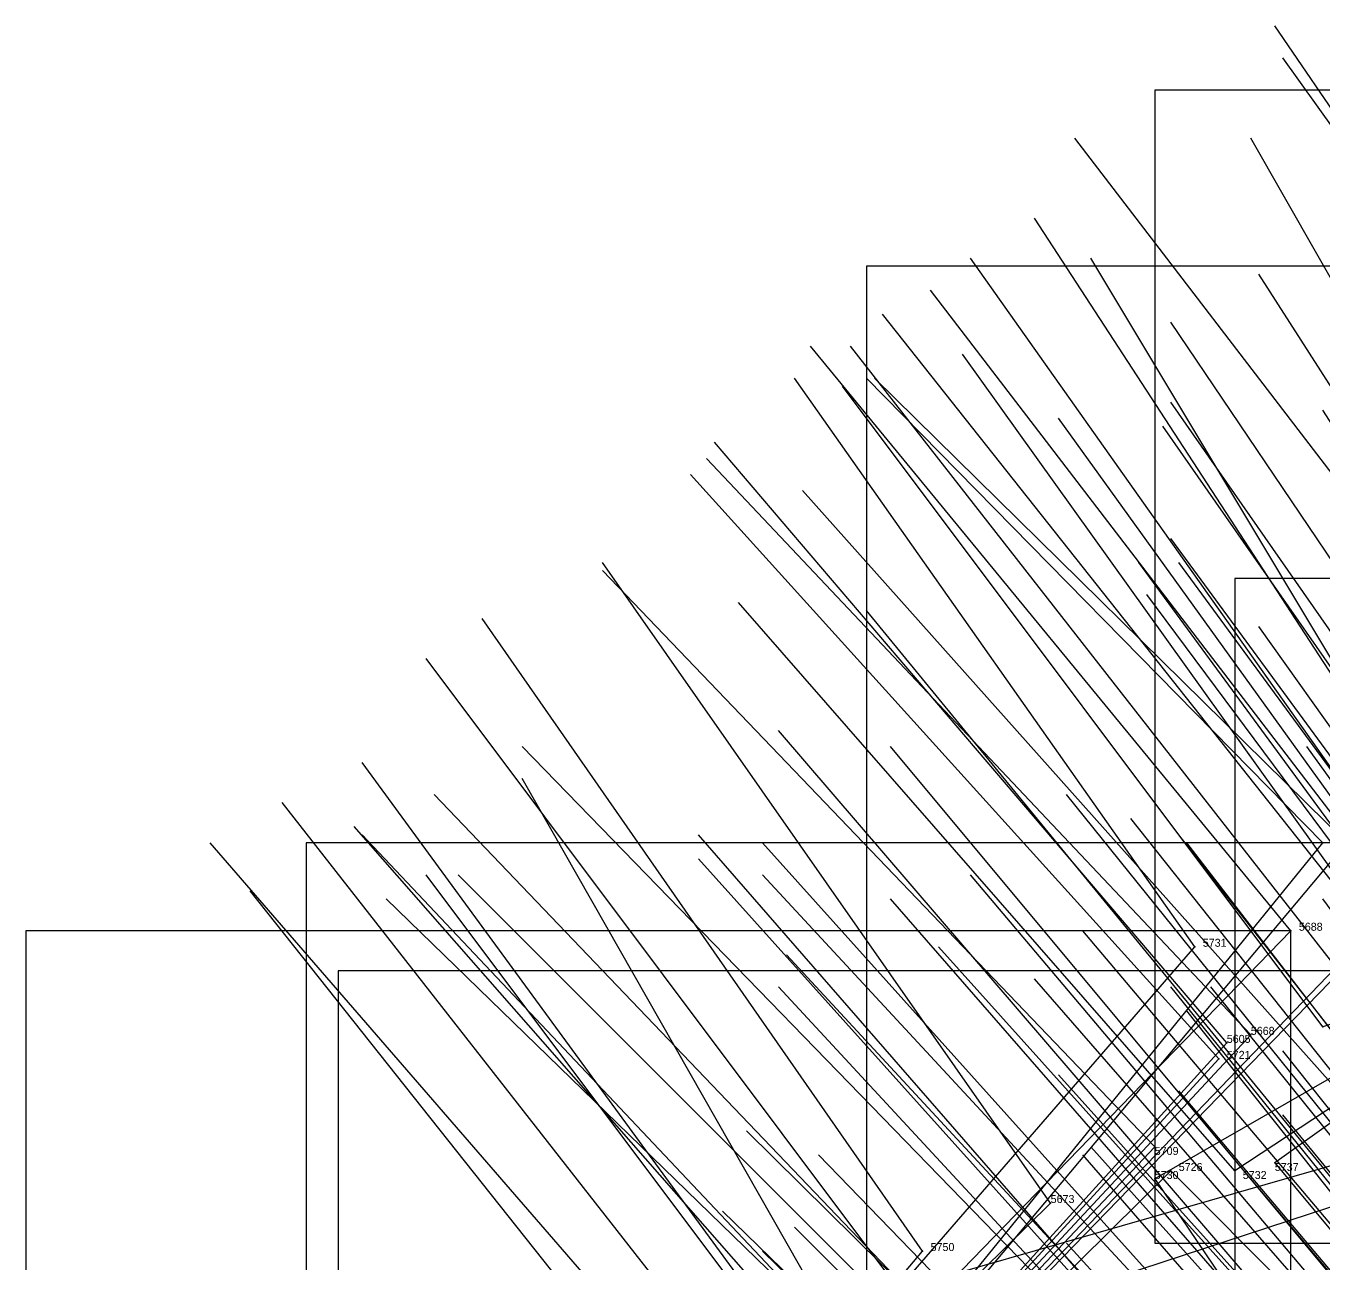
# Model space of a CAD drawing. Extents: x -0.5 to 0.59, y -0.5 to 0.59.
# Drawn here: x -0.457 to -0.295, y 0.3515 to 0.506 of the extents above; entities that cross this region are included whole.
import ezdxf

# ---------------------------------------------------------------- set-up
doc = ezdxf.new("R2010")
doc.units = 0
for name, color, linetype in [('Clients', 3, 'CONTINUOUS'), ('Facilities_lines', 3, 'CONTINUOUS'), ('Min_max_boxes', 1, 'CONTINUOUS'), ('Normals', 1, 'CONTINUOUS'), ('Source_points', 5, 'CONTINUOUS'), ('Text', 3, 'CONTINUOUS')]:
    doc.layers.add(name, color=color, linetype=linetype)

msp = doc.modelspace()

# ---------------------------------------------------------------- linework, layer by layer
at = {"layer": 'Clients', "color": 5}
for p in [(-0.295, 0.404, -1.25), (-0.299, 0.393, -1.234), (-0.311, 0.391, -1.249), (-0.295, 0.381, -1.205), (-0.304, 0.38, -1.218), (-0.307, 0.379, -1.22), (-0.308, 0.377, -1.217), (-0.316, 0.366, -1.209), (-0.314, 0.363, -1.2), (-0.306, 0.363, -1.186), (-0.301, 0.364, -1.181), (-0.316, 0.362, -1.25), (-0.329, 0.359, -1.218), (-0.345, 0.353, -1.234)]:
    msp.add_point(p, dxfattribs=at)
at = {"layer": 'Facilities_lines', "color": 3}
for p, q in [((-0.163, 0.45, -1.25), (-0.316, 0.362, -1.25)), ((-0.386, 0.292, -1.21), (-0.292, 0.404, -1.247)), ((-0.386, 0.292, -1.21), (-0.295, 0.404, -1.25)), ((-0.164, 0.401, -1.25), (-0.352, 0.347, -1.25)), ((-0.164, 0.401, -1.25), (-0.323, 0.349, -1.25)), ((-0.386, 0.292, -1.21), (-0.285, 0.396, -1.219)), ((-0.396, 0.293, -1.232), (-0.299, 0.393, -1.234)), ((-0.386, 0.292, -1.21), (-0.289, 0.393, -1.22)), ((-0.396, 0.293, -1.232), (-0.311, 0.391, -1.249)), ((-0.262, 0.392, -1.179), (-0.306, 0.363, -1.186)), ((-0.262, 0.392, -1.179), (-0.301, 0.364, -1.181)), ((-0.262, 0.392, -1.179), (-0.295, 0.381, -1.205)), ((-0.386, 0.292, -1.21), (-0.304, 0.38, -1.218)), ((-0.386, 0.292, -1.21), (-0.307, 0.379, -1.22)), ((-0.386, 0.292, -1.21), (-0.308, 0.377, -1.217)), ((-0.386, 0.292, -1.21), (-0.316, 0.366, -1.209)), ((-0.386, 0.292, -1.21), (-0.314, 0.363, -1.2)), ((-0.396, 0.293, -1.232), (-0.329, 0.359, -1.218)), ((-0.396, 0.293, -1.232), (-0.345, 0.353, -1.234))]:
    msp.add_line(p, q, dxfattribs=at)
at = {"layer": 'Min_max_boxes', "color": 1}
for p, q in [((0.017, 0.498, -1.25), (-0.316, 0.498, -1.25)), ((-0.316, 0.498, -1.25), (-0.316, 0.354, -1.25)), ((0.017, 0.498, -1.225), (-0.316, 0.498, -1.225)), ((-0.316, 0.498, -1.225), (-0.316, 0.354, -1.225)), ((-0.316, 0.498, -1.25), (-0.316, 0.498, -1.225)), ((-0.026, 0.476, -1.25), (-0.352, 0.476, -1.25)), ((-0.352, 0.476, -1.25), (-0.352, 0.328, -1.25)), ((-0.026, 0.476, -1.25), (-0.352, 0.476, -1.25)), ((-0.352, 0.476, -1.25), (-0.352, 0.328, -1.25)), ((-0.352, 0.476, -1.25), (-0.352, 0.476, -1.25)), ((-0.188, 0.437, -1.224), (-0.306, 0.437, -1.224)), ((-0.306, 0.437, -1.224), (-0.306, 0.338, -1.224)), ((-0.188, 0.437, -1.046), (-0.306, 0.437, -1.046)), ((-0.306, 0.437, -1.046), (-0.306, 0.338, -1.046)), ((-0.306, 0.437, -1.224), (-0.306, 0.437, -1.046)), ((-0.285, 0.404, -1.25), (-0.422, 0.404, -1.25)), ((-0.422, 0.404, -1.25), (-0.422, 0.247, -1.25)), ((-0.285, 0.404, -1.179), (-0.422, 0.404, -1.179)), ((-0.422, 0.404, -1.179), (-0.422, 0.247, -1.179)), ((-0.422, 0.404, -1.25), (-0.422, 0.404, -1.179)), ((-0.299, 0.393, -1.25), (-0.457, 0.393, -1.25)), ((-0.457, 0.393, -1.25), (-0.457, 0.199, -1.25)), ((-0.299, 0.393, -1.207), (-0.457, 0.393, -1.207)), ((-0.457, 0.393, -1.207), (-0.457, 0.199, -1.207)), ((-0.457, 0.393, -1.25), (-0.457, 0.393, -1.207)), ((-0.299, 0.199, -1.25), (-0.299, 0.393, -1.25)), ((-0.299, 0.199, -1.207), (-0.299, 0.393, -1.207)), ((-0.299, 0.393, -1.25), (-0.299, 0.393, -1.207)), ((-0.157, 0.388, -1.25), (-0.418, 0.388, -1.25)), ((-0.418, 0.388, -1.25), (-0.418, 0.192, -1.25)), ((-0.157, 0.388, -1.25), (-0.418, 0.388, -1.25)), ((-0.418, 0.388, -1.25), (-0.418, 0.192, -1.25)), ((-0.418, 0.388, -1.25), (-0.418, 0.388, -1.25)), ((-0.316, 0.354, -1.25), (0.017, 0.354, -1.25)), ((-0.316, 0.354, -1.225), (0.017, 0.354, -1.225)), ((-0.316, 0.354, -1.25), (-0.316, 0.354, -1.225))]:
    msp.add_line(p, q, dxfattribs=at)
at = {"layer": 'Normals', "color": 1}
for p, q in [((-0.245, 0.424, -1.224), (-0.301, 0.506, -1.234)), ((-0.242, 0.421, -1.214), (-0.3, 0.502, -1.214)), ((-0.267, 0.415, -1.233), (-0.326, 0.492, -1.259)), ((-0.255, 0.406, -1.199), (-0.304, 0.492, -1.186)), ((-0.277, 0.399, -1.213), (-0.331, 0.482, -1.219)), ((-0.281, 0.395, -1.213), (-0.339, 0.477, -1.218)), ((-0.273, 0.392, -1.193), (-0.324, 0.477, -1.178)), ((-0.253, 0.397, -1.177), (-0.303, 0.475, -1.14)), ((-0.285, 0.396, -1.219), (-0.344, 0.473, -1.241)), ((-0.289, 0.393, -1.22), (-0.35, 0.47, -1.238)), ((-0.262, 0.392, -1.179), (-0.314, 0.469, -1.142)), ((-0.299, 0.393, -1.234), (-0.359, 0.466, -1.268)), ((-0.293, 0.388, -1.216), (-0.354, 0.466, -1.228)), ((-0.282, 0.384, -1.192), (-0.34, 0.465, -1.181)), ((-0.311, 0.391, -1.249), (-0.361, 0.462, -1.298)), ((-0.295, 0.404, -1.25), (-0.352, 0.462, -1.307)), ((-0.292, 0.404, -1.247), (-0.351, 0.462, -1.304)), ((-0.295, 0.381, -1.205), (-0.355, 0.461, -1.201)), ((-0.261, 0.383, -1.159), (-0.314, 0.459, -1.121)), ((-0.274, 0.382, -1.175), (-0.328, 0.457, -1.138)), ((-0.245, 0.38, -1.13), (-0.295, 0.458, -1.093)), ((-0.262, 0.38, -1.154), (-0.315, 0.456, -1.116)), ((-0.307, 0.379, -1.22), (-0.371, 0.454, -1.238)), ((-0.304, 0.38, -1.218), (-0.372, 0.452, -1.237)), ((-0.308, 0.377, -1.217), (-0.374, 0.45, -1.232)), ((-0.294, 0.374, -1.19), (-0.36, 0.448, -1.175)), ((-0.259, 0.367, -1.123), (-0.314, 0.442, -1.085)), ((-0.329, 0.359, -1.218), (-0.385, 0.439, -1.241)), ((-0.316, 0.366, -1.209), (-0.385, 0.438, -1.216)), ((-0.263, 0.364, -1.123), (-0.318, 0.439, -1.086)), ((-0.258, 0.364, -1.116), (-0.313, 0.439, -1.079)), ((-0.262, 0.361, -1.115), (-0.317, 0.435, -1.078)), ((-0.306, 0.363, -1.186), (-0.368, 0.434, -1.153)), ((-0.293, 0.361, -1.163), (-0.352, 0.433, -1.125)), ((-0.345, 0.353, -1.234), (-0.4, 0.432, -1.261)), ((-0.249, 0.355, -1.085), (-0.303, 0.431, -1.048)), ((-0.347, 0.347, -1.228), (-0.407, 0.427, -1.238)), ((-0.302, 0.347, -1.152), (-0.363, 0.418, -1.114)), ((-0.327, 0.346, -1.19), (-0.395, 0.416, -1.168)), ((-0.289, 0.344, -1.125), (-0.349, 0.416, -1.087)), ((-0.243, 0.341, -1.046), (-0.297, 0.416, -1.009)), ((-0.363, 0.343, -1.249), (-0.415, 0.414, -1.297)), ((-0.354, 0.34, -1.25), (-0.395, 0.412, -1.307)), ((-0.339, 0.34, -1.199), (-0.406, 0.41, -1.177)), ((-0.269, 0.338, -1.079), (-0.327, 0.41, -1.042)), ((-0.367, 0.335, -1.243), (-0.425, 0.409, -1.279)), ((-0.261, 0.334, -1.059), (-0.319, 0.407, -1.022)), ((-0.351, 0.332, -1.207), (-0.416, 0.406, -1.192)), ((-0.369, 0.329, -1.236), (-0.434, 0.404, -1.251)), ((-0.348, 0.334, -1.206), (-0.415, 0.405, -1.187)), ((-0.312, 0.335, -1.145), (-0.373, 0.405, -1.107)), ((-0.303, 0.335, -1.13), (-0.365, 0.404, -1.092)), ((-0.256, 0.332, -1.047), (-0.313, 0.405, -1.01)), ((-0.255, 0.33, -1.044), (-0.312, 0.404, -1.007)), ((-0.311, 0.333, -1.139), (-0.373, 0.402, -1.102)), ((-0.359, 0.336, -1.25), (-0.407, 0.4, -1.309)), ((-0.336, 0.333, -1.183), (-0.403, 0.4, -1.151)), ((-0.302, 0.332, -1.123), (-0.365, 0.4, -1.085)), ((-0.279, 0.329, -1.079), (-0.339, 0.4, -1.042)), ((-0.375, 0.33, -1.249), (-0.429, 0.398, -1.298)), ((-0.343, 0.33, -1.189), (-0.412, 0.397, -1.164)), ((-0.288, 0.327, -1.091), (-0.349, 0.397, -1.053)), ((-0.24, 0.322, -1.004), (-0.295, 0.397, -0.967)), ((-0.265, 0.322, -1.042), (-0.325, 0.393, -1.006)), ((-0.281, 0.322, -1.068), (-0.343, 0.391, -1.03)), ((-0.299, 0.322, -1.098), (-0.362, 0.39, -1.06)), ((-0.3, 0.318, -1.093), (-0.363, 0.386, -1.056)), ((-0.27, 0.317, -1.041), (-0.331, 0.387, -1.004)), ((-0.255, 0.313, -1.01), (-0.314, 0.386, -0.974)), ((-0.251, 0.314, -1.005), (-0.309, 0.386, -0.968)), ((-0.254, 0.31, -1.003), (-0.312, 0.383, -0.966)), ((-0.242, 0.305, -0.974), (-0.3, 0.378, -0.937)), ((-0.266, 0.306, -1.014), (-0.328, 0.375, -0.977)), ((-0.253, 0.302, -0.985), (-0.313, 0.373, -0.948)), ((-0.253, 0.302, -0.985), (-0.313, 0.373, -0.948)), ((-0.241, 0.298, -0.958), (-0.3, 0.37, -0.921)), ((-0.301, 0.303, -1.067), (-0.367, 0.368, -1.029)), ((-0.293, 0.298, -1.046), (-0.358, 0.365, -1.009)), ((-0.264, 0.295, -0.99), (-0.325, 0.365, -0.953)), ((-0.262, 0.297, -0.991), (-0.324, 0.366, -0.953)), ((-0.314, 0.363, -1.2), (-0.243, 0.292, -1.204)), ((-0.301, 0.364, -1.181), (-0.242, 0.293, -1.219)), ((-0.316, 0.362, -1.25), (-0.278, 0.306, -1.177)), ((-0.244, 0.291, -0.95), (-0.304, 0.362, -0.912)), ((-0.303, 0.293, -1.054), (-0.37, 0.358, -1.016)), ((-0.295, 0.29, -1.035), (-0.361, 0.356, -0.997)), ((-0.265, 0.286, -0.975), (-0.327, 0.354, -0.937)), ((-0.298, 0.288, -1.036), (-0.365, 0.353, -0.999))]:
    msp.add_line(p, q, dxfattribs=at)
at = {"layer": 'Source_points', "color": 5}
for p in [(-0.295, 0.404, -1.25), (-0.299, 0.393, -1.234), (-0.311, 0.391, -1.249), (-0.295, 0.381, -1.205), (-0.304, 0.38, -1.218), (-0.307, 0.379, -1.22), (-0.308, 0.377, -1.217), (-0.316, 0.366, -1.209), (-0.314, 0.363, -1.2), (-0.306, 0.363, -1.186), (-0.301, 0.364, -1.181), (-0.316, 0.362, -1.25), (-0.329, 0.359, -1.218), (-0.345, 0.353, -1.234)]:
    msp.add_point(p, dxfattribs=at)

# ---------------------------------------------------------------- texts
at = {"layer": 'Text', "color": 3}
for s, p in [('5688', (-0.298, 0.393, -1.234)), ('5731', (-0.31, 0.391, -1.249)), ('5668', (-0.304, 0.38, -1.218)), ('5605', (-0.307, 0.379, -1.22)), ('5721', (-0.307, 0.377, -1.217)), ('5709', (-0.316, 0.365, -1.209)), ('5730', (-0.316, 0.362, -1.25)), ('5726', (-0.313, 0.363, -1.2)), ('5732', (-0.305, 0.362, -1.186)), ('5737', (-0.301, 0.363, -1.181)), ('5673', (-0.329, 0.359, -1.218)), ('5750', (-0.344, 0.353, -1.234))]:
    msp.add_text(s, height=0.001, dxfattribs=at).set_placement(p)

doc.saveas('drawing.dxf')
